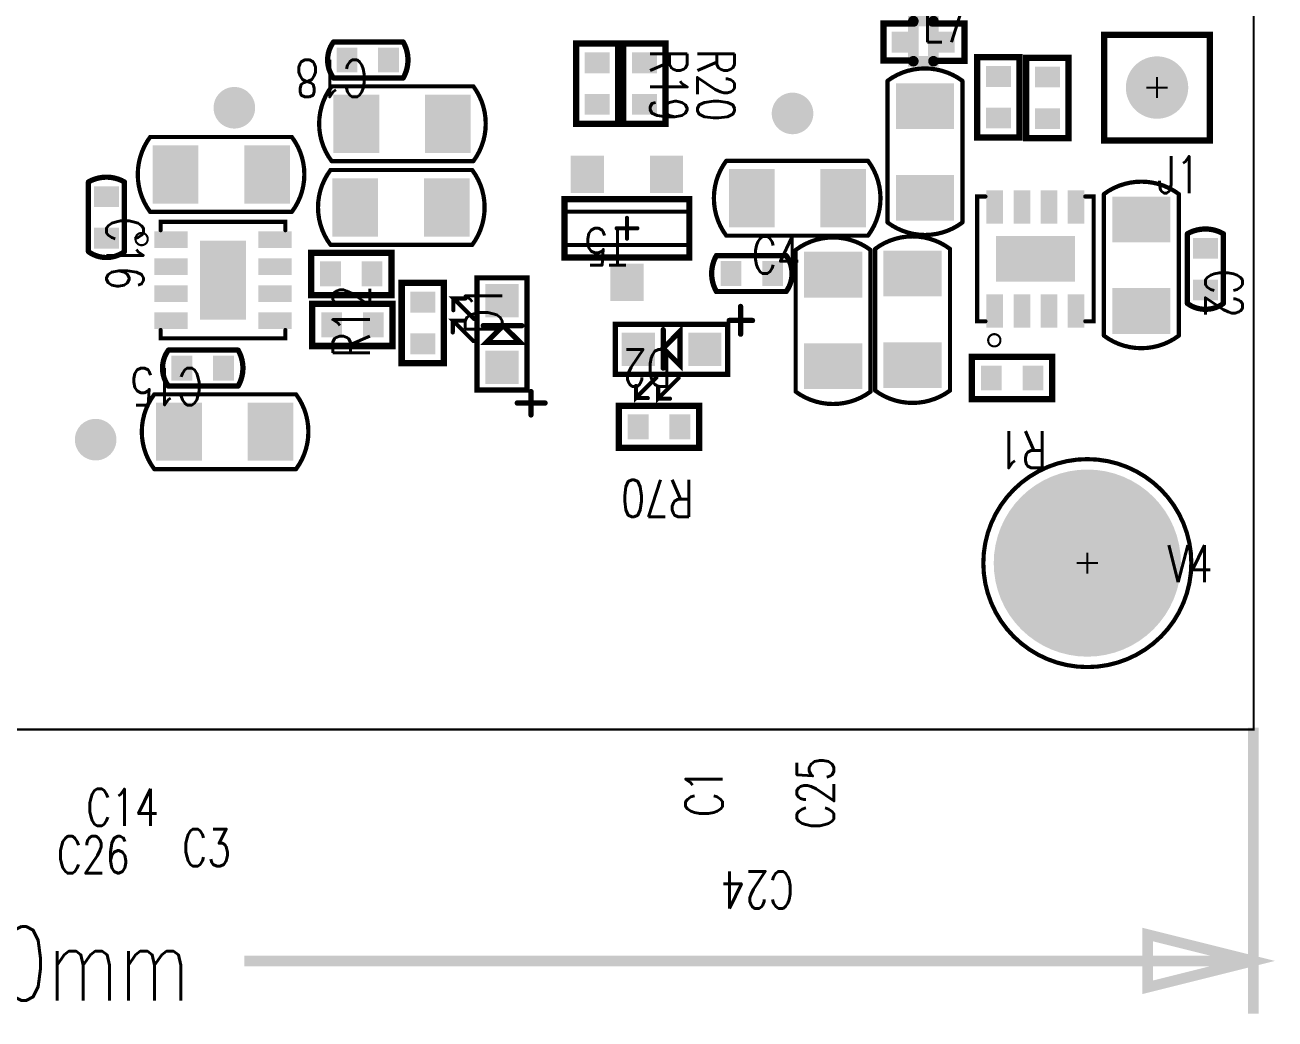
# Model space of a CAD drawing. Extents: x -9.5 to 58.5, y -7 to 53.7.
# Drawn here: x 28.46 to 58.51, y -6.96 to 16.94 of the extents above; entities that cross this region are included whole.
import ezdxf

# ---------------------------------------------------------------- set-up
doc = ezdxf.new("R2010")
doc.units = 0
doc.linetypes.add('TRMIDX_2048', pattern=[2, 1, 1])
for name, color, linetype in [('BOARD_OUTLINE_00', 255, 'CONTINUOUS'), ('DIMENSION1_01', 255, 'CONTINUOUS'), ('DIMENSION3_01', 255, 'CONTINUOUS'), ('DIMENSION5_01', 255, 'CONTINUOUS'), ('DIMENSION7_01', 255, 'CONTINUOUS'), ('DRIL_NPLTE_THRU_01', 3, 'CONTINUOUS'), ('DRIL_NPLTE_THRU_02', 222, 'CONTINUOUS'), ('DRIL_NPLTE_THRU_03', 5, 'CONTINUOUS'), ('DRIL_NPLTE_THRU_04', 222, 'CONTINUOUS'), ('DRIL_NPLTE_THRU_05', 2, 'CONTINUOUS'), ('DRIL_NPLTE_THRU_06', 222, 'CONTINUOUS'), ('DRIL_NPLTE_THRU_07', 106, 'CONTINUOUS'), ('DRIL_NPLTE_THRU_08', 255, 'CONTINUOUS'), ('DRIL_NPLTE_THRU_09', 222, 'CONTINUOUS'), ('DRIL_NPLTE_THRU_10', 1, 'CONTINUOUS'), ('DRIL_PLTE_THRU_01', 3, 'CONTINUOUS'), ('DRIL_PLTE_THRU_02', 222, 'CONTINUOUS'), ('DRIL_PLTE_THRU_03', 5, 'CONTINUOUS'), ('DRIL_PLTE_THRU_04', 222, 'CONTINUOUS'), ('DRIL_PLTE_THRU_05', 2, 'CONTINUOUS'), ('DRIL_PLTE_THRU_06', 222, 'CONTINUOUS'), ('DRIL_PLTE_THRU_07', 106, 'CONTINUOUS'), ('DRIL_PLTE_THRU_08', 255, 'CONTINUOUS'), ('DRIL_PLTE_THRU_09', 222, 'CONTINUOUS'), ('DRIL_PLTE_THRU_10', 1, 'CONTINUOUS'), ('DRIL_SYMBOL', 255, 'CONTINUOUS'), ('PADS_BOT', 16, 'CONTINUOUS'), ('PADS_INNER', 96, 'CONTINUOUS'), ('PADS_TOP', 96, 'CONTINUOUS'), ('PART_NAME_01', 254, 'CONTINUOUS'), ('PART_NAME_126', 146, 'CONTINUOUS'), ('PART_TOP_2DLINE_00', 254, 'CONTINUOUS'), ('PART_TOP_2DLINE_01', 254, 'CONTINUOUS'), ('PART_TOP_2DLINE_126', 146, 'CONTINUOUS'), ('PART_TOP_COPPER_126', 146, 'CONTINUOUS'), ('TEXT_01', 96, 'CONTINUOUS')]:
    doc.layers.add(name, color=color, linetype=linetype)
doc.styles.add('W0$127', font='simplex', dxfattribs={"width": 0.75})
doc.styles.add('W0$254', font='simplex', dxfattribs={"width": 0.75})

# ---------------------------------------------------------------- blocks, each defined once
blk = doc.blocks.new('SMOOTH_0$0508')
at = {"const_width": 0.0254}
blk.add_lwpolyline([(-0.0127, 0, 1), (0.0127, 0, 1)], format="xyb", close=True, dxfattribs=at)
blk = doc.blocks.new('BOARD_28')
at = {"layer": 'BOARD_OUTLINE_00', "const_width": 0.0508}
blk.add_lwpolyline([(53.68, -41.287), (111.68, -41.287), (111.68, -91.287), (53.68, -91.287)], close=True, dxfattribs=at)
at = {"layer": 'BOARD_OUTLINE_00'}
blk.add_blockref('SMOOTH_0$0508', (111.68, -91.287), dxfattribs=at)
blk = doc.blocks.new('D_1dfeghi_31')
at = {"layer": 'DIMENSION1_01', "linetype": 'TRMIDX_2048', "const_width": 0.254}
blk.add_lwpolyline([(0.988, -6.565), (-23.266, -6.565)], dxfattribs=at)
at = {"layer": 'DIMENSION3_01', "linetype": 'TRMIDX_2048', "const_width": 0.254}
blk.add_lwpolyline([(0.988, -6.565), (-1.552, -7.2), (-1.552, -5.93)], close=True, dxfattribs=at)
at = {"layer": 'DIMENSION5_01', "linetype": 'TRMIDX_2048', "const_width": 0.254}
blk.add_lwpolyline([(0.988, -0.955), (0.988, -7.835)], dxfattribs=at)
at = {"layer": 'DIMENSION7_01', "linetype": 'TRMIDX_2048', "const_width": 0.0254}
blk.add_lwpolyline([(0.988, 0.315), (0.988, 0.315)], dxfattribs=at)
at = {"layer": 'TEXT_01', "style": 'W0$254', "width": 0.75}
blk.add_text('58.0mm', height=1.778, dxfattribs=at).set_placement((-31.994, -7.517))
blk = doc.blocks.new('SMOOTH_0$127')
at = {"const_width": 0.0635}
blk.add_lwpolyline([(-0.03175, 0, 1), (0.03175, 0, 1)], format="xyb", close=True, dxfattribs=at)
blk = doc.blocks.new('PART_BODY_TOP_4')
at = {"layer": 'PART_TOP_2DLINE_01', "const_width": 0.127}
blk.add_lwpolyline([(-0.852, 0.432), (0.825, 0.432, -0.325402), (0.825, -0.432), (-0.852, -0.432, -0.265612)], format="xyb", close=True, dxfattribs=at)
at = {"layer": 'PART_TOP_2DLINE_01'}
for p in [(-0.852, 0.432), (0.825, 0.432), (-0.852, -0.432), (0.825, -0.432)]:
    blk.add_blockref('SMOOTH_0$127', p, dxfattribs=at)
blk = doc.blocks.new('DRIL_HOLE_0')
blk.add_lwpolyline([(0, 0, 1), (0, 0, 1)], format="xyb", close=True)
blk = doc.blocks.new('PAD_0')
blk.add_lwpolyline([(0, 0, 1), (0, 0, 1)], format="xyb", close=True)
blk = doc.blocks.new('PAD_1')
at = {"const_width": 0.5}
blk.add_lwpolyline([(-0.3, 0), (0.3, 0)], dxfattribs=at)
blk = doc.blocks.new('STK_TOP_7')
at = {"layer": 'DRIL_NPLTE_THRU_01'}
blk.add_blockref('DRIL_HOLE_0', (0, 0), dxfattribs=at)
at = {"layer": 'DRIL_NPLTE_THRU_02'}
blk.add_blockref('DRIL_HOLE_0', (0, 0), dxfattribs=at)
at = {"layer": 'DRIL_NPLTE_THRU_03'}
blk.add_blockref('DRIL_HOLE_0', (0, 0), dxfattribs=at)
at = {"layer": 'DRIL_NPLTE_THRU_04'}
blk.add_blockref('DRIL_HOLE_0', (0, 0), dxfattribs=at)
at = {"layer": 'DRIL_NPLTE_THRU_05'}
blk.add_blockref('DRIL_HOLE_0', (0, 0), dxfattribs=at)
at = {"layer": 'DRIL_NPLTE_THRU_06'}
blk.add_blockref('DRIL_HOLE_0', (0, 0), dxfattribs=at)
at = {"layer": 'DRIL_NPLTE_THRU_07'}
blk.add_blockref('DRIL_HOLE_0', (0, 0), dxfattribs=at)
at = {"layer": 'DRIL_NPLTE_THRU_08'}
blk.add_blockref('DRIL_HOLE_0', (0, 0), dxfattribs=at)
at = {"layer": 'DRIL_NPLTE_THRU_09'}
blk.add_blockref('DRIL_HOLE_0', (0, 0), dxfattribs=at)
at = {"layer": 'DRIL_NPLTE_THRU_10'}
blk.add_blockref('DRIL_HOLE_0', (0, 0), dxfattribs=at)
at = {"layer": 'PADS_BOT'}
blk.add_blockref('PAD_0', (0, 0), dxfattribs=at)
at = {"layer": 'PADS_INNER'}
blk.add_blockref('PAD_0', (0, 0), dxfattribs=at)
at = {"layer": 'PADS_TOP', "rotation": 90}
blk.add_blockref('PAD_1', (0, 0), dxfattribs=at)
blk = doc.blocks.new('SYM_TOP_7')
for name, p in [('PART_BODY_TOP_4', (0, 0)), ('STK_TOP_7', (-0.5, 0)), ('STK_TOP_7', (0.5, 0))]:
    blk.add_blockref(name, p)
blk = doc.blocks.new('PART_TOP_155')
blk.add_blockref('SYM_TOP_7', (0, 0))
at = {"layer": 'PART_NAME_01', "style": 'W0$127', "width": 0.75}
blk.add_text('C2', height=0.889, dxfattribs=at).set_placement((0, 0))
blk = doc.blocks.new('SMOOTH_0$1524')
at = {"const_width": 0.0762}
blk.add_lwpolyline([(-0.0381, 0, 1), (0.0381, 0, 1)], format="xyb", close=True, dxfattribs=at)
blk = doc.blocks.new('PART_BODY_TOP_20')
at = {"layer": 'PART_TOP_2DLINE_01', "const_width": 0.152}
blk.add_lwpolyline([(-1.27, 1.27), (1.27, 1.27), (1.27, -1.27), (-1.27, -1.27)], close=True, dxfattribs=at)
at = {"layer": 'PART_TOP_2DLINE_01'}
for p in [(-1.27, 1.27), (1.27, 1.27), (-1.27, -1.27), (1.27, -1.27)]:
    blk.add_blockref('SMOOTH_0$1524', p, dxfattribs=at)
blk = doc.blocks.new('DRIL_SYMBOL_0$9')
at = {"layer": 'DRIL_SYMBOL', "const_width": 0.0508}
for points in [[(-0.254, 0), (0.254, 0)], [(0, -0.254), (0, 0.254)]]:
    blk.add_lwpolyline(points, dxfattribs=at)
blk = doc.blocks.new('DRIL_HOLE_0$9')
at = {"const_width": 0.45}
blk.add_lwpolyline([(-0.225, 0, 1), (0.225, 0, 1)], format="xyb", close=True, dxfattribs=at)
blk.add_blockref('DRIL_SYMBOL_0$9', (0, 0))
blk = doc.blocks.new('PAD_2')
at = {"const_width": 0.75}
blk.add_lwpolyline([(0, -0.375, 1), (0, 0.375, 1)], format="xyb", close=True, dxfattribs=at)
blk = doc.blocks.new('STK_TOP_23')
at = {"layer": 'DRIL_PLTE_THRU_01'}
blk.add_blockref('DRIL_HOLE_0$9', (0, 0), dxfattribs=at)
at = {"layer": 'DRIL_PLTE_THRU_02'}
blk.add_blockref('DRIL_HOLE_0$9', (0, 0), dxfattribs=at)
at = {"layer": 'DRIL_PLTE_THRU_03'}
blk.add_blockref('DRIL_HOLE_0$9', (0, 0), dxfattribs=at)
at = {"layer": 'DRIL_PLTE_THRU_04'}
blk.add_blockref('DRIL_HOLE_0$9', (0, 0), dxfattribs=at)
at = {"layer": 'DRIL_PLTE_THRU_05'}
blk.add_blockref('DRIL_HOLE_0$9', (0, 0), dxfattribs=at)
at = {"layer": 'DRIL_PLTE_THRU_06'}
blk.add_blockref('DRIL_HOLE_0$9', (0, 0), dxfattribs=at)
at = {"layer": 'DRIL_PLTE_THRU_07'}
blk.add_blockref('DRIL_HOLE_0$9', (0, 0), dxfattribs=at)
at = {"layer": 'DRIL_PLTE_THRU_08'}
blk.add_blockref('DRIL_HOLE_0$9', (0, 0), dxfattribs=at)
at = {"layer": 'DRIL_PLTE_THRU_09'}
blk.add_blockref('DRIL_HOLE_0$9', (0, 0), dxfattribs=at)
at = {"layer": 'DRIL_PLTE_THRU_10'}
blk.add_blockref('DRIL_HOLE_0$9', (0, 0), dxfattribs=at)
at = {"layer": 'PADS_BOT'}
blk.add_blockref('PAD_2', (0, 0), dxfattribs=at)
at = {"layer": 'PADS_INNER'}
blk.add_blockref('PAD_2', (0, 0), dxfattribs=at)
at = {"layer": 'PADS_TOP'}
blk.add_blockref('PAD_2', (0, 0), dxfattribs=at)
blk = doc.blocks.new('SYM_TOP_23')
for name in ['PART_BODY_TOP_20', 'STK_TOP_23']:
    blk.add_blockref(name, (0, 0))
blk = doc.blocks.new('PART_TOP_156')
blk.add_blockref('SYM_TOP_23', (0, 0))
at = {"layer": 'PART_NAME_01', "style": 'W0$127', "width": 0.75}
blk.add_text('J1', height=0.889, dxfattribs=at).set_placement((0, -2.54))
blk = doc.blocks.new('PART_BODY_TOP_3')
at = {"layer": 'PART_TOP_2DLINE_01', "const_width": 0.1524}
blk.add_lwpolyline([(-0.9652, 0.508), (0.9652, 0.508), (0.9652, -0.508), (-0.9652, -0.508)], close=True, dxfattribs=at)
at = {"layer": 'PART_TOP_2DLINE_01'}
for p in [(-0.9652, 0.508), (0.9652, 0.508), (-0.9652, -0.508), (0.9652, -0.508)]:
    blk.add_blockref('SMOOTH_0$1524', p, dxfattribs=at)
blk = doc.blocks.new('SYM_TOP_6')
for name, p in [('PART_BODY_TOP_3', (0, 0)), ('STK_TOP_7', (-0.5, 0)), ('STK_TOP_7', (0.5, 0))]:
    blk.add_blockref(name, p)
blk = doc.blocks.new('PART_TOP_157')
blk.add_blockref('SYM_TOP_6', (0, 0))
blk = doc.blocks.new('PART_BODY_TOP_26')
at = {"layer": 'PART_TOP_2DLINE_126', "const_width": 0.1}
blk.add_lwpolyline([(2.5, 0, 1), (-2.5, 0, 1)], format="xyb", close=True, dxfattribs=at)
blk = doc.blocks.new('DRIL_SYMBOL_3$2')
at = {"layer": 'DRIL_SYMBOL', "const_width": 0.0508}
for points in [[(-0.254, 0), (0.254, 0)], [(0, -0.254), (0, 0.254)]]:
    blk.add_lwpolyline(points, dxfattribs=at)
blk = doc.blocks.new('DRIL_HOLE_3$2')
at = {"const_width": 1.6}
blk.add_lwpolyline([(-0.8, 0, 1), (0.8, 0, 1)], format="xyb", close=True, dxfattribs=at)
blk.add_blockref('DRIL_SYMBOL_3$2', (0, 0))
blk = doc.blocks.new('PAD_3')
at = {"const_width": 2.25}
blk.add_lwpolyline([(0, -1.125, 1), (0, 1.125, 1)], format="xyb", close=True, dxfattribs=at)
blk = doc.blocks.new('STK_TOP_29')
at = {"layer": 'DRIL_PLTE_THRU_01'}
blk.add_blockref('DRIL_HOLE_3$2', (0, 0), dxfattribs=at)
at = {"layer": 'DRIL_PLTE_THRU_02'}
blk.add_blockref('DRIL_HOLE_3$2', (0, 0), dxfattribs=at)
at = {"layer": 'DRIL_PLTE_THRU_03'}
blk.add_blockref('DRIL_HOLE_3$2', (0, 0), dxfattribs=at)
at = {"layer": 'DRIL_PLTE_THRU_04'}
blk.add_blockref('DRIL_HOLE_3$2', (0, 0), dxfattribs=at)
at = {"layer": 'DRIL_PLTE_THRU_05'}
blk.add_blockref('DRIL_HOLE_3$2', (0, 0), dxfattribs=at)
at = {"layer": 'DRIL_PLTE_THRU_06'}
blk.add_blockref('DRIL_HOLE_3$2', (0, 0), dxfattribs=at)
at = {"layer": 'DRIL_PLTE_THRU_07'}
blk.add_blockref('DRIL_HOLE_3$2', (0, 0), dxfattribs=at)
at = {"layer": 'DRIL_PLTE_THRU_08'}
blk.add_blockref('DRIL_HOLE_3$2', (0, 0), dxfattribs=at)
at = {"layer": 'DRIL_PLTE_THRU_09'}
blk.add_blockref('DRIL_HOLE_3$2', (0, 0), dxfattribs=at)
at = {"layer": 'DRIL_PLTE_THRU_10'}
blk.add_blockref('DRIL_HOLE_3$2', (0, 0), dxfattribs=at)
at = {"layer": 'PADS_BOT'}
blk.add_blockref('PAD_3', (0, 0), dxfattribs=at)
at = {"layer": 'PADS_INNER'}
blk.add_blockref('PAD_3', (0, 0), dxfattribs=at)
at = {"layer": 'PADS_TOP'}
blk.add_blockref('PAD_3', (0, 0), dxfattribs=at)
blk = doc.blocks.new('SYM_TOP_29')
for name in ['PART_BODY_TOP_26', 'STK_TOP_29']:
    blk.add_blockref(name, (0, 0))
blk = doc.blocks.new('PART_TOP_159')
blk.add_blockref('SYM_TOP_29', (0, 0))
at = {"layer": 'PART_NAME_01', "style": 'W0$127', "width": 0.75}
blk.add_text('V4', height=0.889, dxfattribs=at).set_placement((1.927, -0.458))
blk = doc.blocks.new('PART_TOP_160')
blk.add_blockref('SYM_TOP_6', (0, 0))
blk = doc.blocks.new('SMOOTH_0$1')
at = {"const_width": 0.05}
blk.add_lwpolyline([(-0.025, 0, 1), (0.025, 0, 1)], format="xyb", close=True, dxfattribs=at)
blk = doc.blocks.new('PART_BODY_TOP_19')
at = {"layer": 'PART_TOP_2DLINE_01', "const_width": 0.1}
for points in [[(-1.5, 1.4), (-1.5, 1.2)], [(-1.5, 1.2), (-1.5, 1.4), (1.3, 1.4)], [(1.3, 1.4), (1.5, 1.4), (1.5, 1.2)], [(-1.5, -1.2), (-1.5, -1.4), (1.2, -1.4)], [(1.2, -1.4), (1.5, -1.4), (1.5, -1.2)]]:
    blk.add_lwpolyline(points, dxfattribs=at)
at = {"layer": 'PART_TOP_2DLINE_01', "const_width": 0.0508}
blk.add_lwpolyline([(-2.104, 0.987, 1), (-1.809, 0.987, 1)], format="xyb", close=True, dxfattribs=at)
at = {"layer": 'PART_TOP_2DLINE_01'}
for p in [(-1.5, 1.4), (-1.5, 1.4), (-1.5, 1.2), (-1.5, 1.2), (1.3, 1.4), (1.3, 1.4), (1.5, 1.4), (1.5, 1.2), (-1.5, -1.2), (1.5, -1.2), (-1.5, -1.4), (1.2, -1.4), (1.2, -1.4), (1.5, -1.4)]:
    blk.add_blockref('SMOOTH_0$1', p, dxfattribs=at)
blk = doc.blocks.new('PAD_4')
at = {"const_width": 0.4}
blk.add_lwpolyline([(-0.4, 0), (0.4, 0)], dxfattribs=at)
blk = doc.blocks.new('STK_TOP_21')
at = {"layer": 'DRIL_PLTE_THRU_01'}
blk.add_blockref('DRIL_HOLE_0', (0, 0), dxfattribs=at)
at = {"layer": 'DRIL_PLTE_THRU_02'}
blk.add_blockref('DRIL_HOLE_0', (0, 0), dxfattribs=at)
at = {"layer": 'DRIL_PLTE_THRU_03'}
blk.add_blockref('DRIL_HOLE_0', (0, 0), dxfattribs=at)
at = {"layer": 'DRIL_PLTE_THRU_04'}
blk.add_blockref('DRIL_HOLE_0', (0, 0), dxfattribs=at)
at = {"layer": 'DRIL_PLTE_THRU_05'}
blk.add_blockref('DRIL_HOLE_0', (0, 0), dxfattribs=at)
at = {"layer": 'DRIL_PLTE_THRU_06'}
blk.add_blockref('DRIL_HOLE_0', (0, 0), dxfattribs=at)
at = {"layer": 'DRIL_PLTE_THRU_07'}
blk.add_blockref('DRIL_HOLE_0', (0, 0), dxfattribs=at)
at = {"layer": 'DRIL_PLTE_THRU_08'}
blk.add_blockref('DRIL_HOLE_0', (0, 0), dxfattribs=at)
at = {"layer": 'DRIL_PLTE_THRU_09'}
blk.add_blockref('DRIL_HOLE_0', (0, 0), dxfattribs=at)
at = {"layer": 'DRIL_PLTE_THRU_10'}
blk.add_blockref('DRIL_HOLE_0', (0, 0), dxfattribs=at)
at = {"layer": 'PADS_BOT'}
blk.add_blockref('PAD_0', (0, 0), dxfattribs=at)
at = {"layer": 'PADS_INNER'}
blk.add_blockref('PAD_0', (0, 0), dxfattribs=at)
at = {"layer": 'PADS_TOP'}
blk.add_blockref('PAD_4', (0, 0), dxfattribs=at)
blk = doc.blocks.new('PAD_5')
at = {"const_width": 1.1}
blk.add_lwpolyline([(-0.95, 0), (0.95, 0)], dxfattribs=at)
blk = doc.blocks.new('STK_TOP_22')
at = {"layer": 'DRIL_PLTE_THRU_01'}
blk.add_blockref('DRIL_HOLE_0', (0, 0), dxfattribs=at)
at = {"layer": 'DRIL_PLTE_THRU_02'}
blk.add_blockref('DRIL_HOLE_0', (0, 0), dxfattribs=at)
at = {"layer": 'DRIL_PLTE_THRU_03'}
blk.add_blockref('DRIL_HOLE_0', (0, 0), dxfattribs=at)
at = {"layer": 'DRIL_PLTE_THRU_04'}
blk.add_blockref('DRIL_HOLE_0', (0, 0), dxfattribs=at)
at = {"layer": 'DRIL_PLTE_THRU_05'}
blk.add_blockref('DRIL_HOLE_0', (0, 0), dxfattribs=at)
at = {"layer": 'DRIL_PLTE_THRU_06'}
blk.add_blockref('DRIL_HOLE_0', (0, 0), dxfattribs=at)
at = {"layer": 'DRIL_PLTE_THRU_07'}
blk.add_blockref('DRIL_HOLE_0', (0, 0), dxfattribs=at)
at = {"layer": 'DRIL_PLTE_THRU_08'}
blk.add_blockref('DRIL_HOLE_0', (0, 0), dxfattribs=at)
at = {"layer": 'DRIL_PLTE_THRU_09'}
blk.add_blockref('DRIL_HOLE_0', (0, 0), dxfattribs=at)
at = {"layer": 'DRIL_PLTE_THRU_10'}
blk.add_blockref('DRIL_HOLE_0', (0, 0), dxfattribs=at)
at = {"layer": 'PADS_BOT'}
blk.add_blockref('PAD_0', (0, 0), dxfattribs=at)
at = {"layer": 'PADS_INNER'}
blk.add_blockref('PAD_0', (0, 0), dxfattribs=at)
at = {"layer": 'PADS_TOP', "rotation": 90}
blk.add_blockref('PAD_5', (0, 0), dxfattribs=at)
blk = doc.blocks.new('SYM_TOP_22')
for name, p in [('PART_BODY_TOP_19', (0, 0)), ('STK_TOP_22', (0, 0)), ('STK_TOP_21', (-1.25, 0.975)), ('STK_TOP_21', (1.25, 0.975)), ('STK_TOP_21', (-1.25, 0.325)), ('STK_TOP_21', (1.25, 0.325)), ('STK_TOP_21', (-1.25, -0.325)), ('STK_TOP_21', (1.25, -0.325)), ('STK_TOP_21', (-1.25, -0.975)), ('STK_TOP_21', (1.25, -0.975))]:
    blk.add_blockref(name, p)
blk = doc.blocks.new('PART_TOP_161')
blk.add_blockref('SYM_TOP_22', (0, 0))
blk = doc.blocks.new('PART_TOP_162')
blk.add_blockref('SYM_TOP_6', (0, 0))
at = {"layer": 'PART_NAME_01', "style": 'W0$127', "width": 0.75}
blk.add_text('R1', height=0.889, dxfattribs=at).set_placement((-0.833, 1.275))
blk = doc.blocks.new('PART_TOP_174')
blk.add_blockref('SYM_TOP_7', (0, 0))
at = {"layer": 'PART_NAME_01', "style": 'W0$127', "width": 0.75}
blk.add_text('C4', height=0.889, dxfattribs=at).set_placement((0, 0))
blk = doc.blocks.new('PART_BODY_TOP_9')
at = {"layer": 'PART_TOP_2DLINE_01', "const_width": 0.1524}
blk.add_lwpolyline([(-0.9652, 0.508), (0.9652, 0.508), (0.9652, -0.508), (-0.9652, -0.508)], close=True, dxfattribs=at)
at = {"layer": 'PART_TOP_2DLINE_01'}
for p in [(-0.9652, 0.508), (0.9652, 0.508), (-0.9652, -0.508), (0.9652, -0.508)]:
    blk.add_blockref('SMOOTH_0$1524', p, dxfattribs=at)
blk = doc.blocks.new('SYM_TOP_12')
for name, p in [('PART_BODY_TOP_9', (0, 0)), ('STK_TOP_7', (-0.5, 0)), ('STK_TOP_7', (0.5, 0))]:
    blk.add_blockref(name, p)
blk = doc.blocks.new('PART_TOP_176')
blk.add_blockref('SYM_TOP_12', (0, 0))
at = {"layer": 'PART_NAME_01', "style": 'W0$127', "width": 0.75}
blk.add_text('R20', height=0.889, dxfattribs=at).set_placement((-0.833, 1.275))
blk = doc.blocks.new('PART_TOP_178')
blk.add_blockref('SYM_TOP_12', (0, 0))
at = {"layer": 'PART_NAME_01', "style": 'W0$127', "width": 0.75}
blk.add_text('R70', height=0.889, dxfattribs=at).set_placement((-0.833, 1.275))
blk = doc.blocks.new('PART_BODY_TOP_12')
at = {"layer": 'PART_TOP_2DLINE_01'}
for points, const_width in [([(-0.169, 0.691), (0.321, 1.181), (0.321, 0.894)], 0.1), ([(0.321, 1.185), (0.037, 1.185)], 0.1), ([(0.365, 0.676), (0.855, 1.166), (0.855, 0.879)], 0.1), ([(0.855, 1.17), (0.571, 1.17)], 0.1), ([(0.2, 0.45), (0.2, -0.475)], 0.127), ([(-1.66, -0.366), (-1.66, -1.033)], 0.127), ([(-1.387, -0.696), (-1.947, -0.696)], 0.127)]:
    blk.add_lwpolyline(points, dxfattribs=dict(at, const_width=const_width))
at = {"layer": 'PART_TOP_2DLINE_01', "const_width": 0.127}
for points in [[(-1.35, 0.6), (1.35, 0.6), (1.35, -0.6), (-1.35, -0.6)], [(-0.205, 0.379), (-0.205, -0.438), (0.2, -0.025)]]:
    blk.add_lwpolyline(points, close=True, dxfattribs=at)
at = {"layer": 'PART_TOP_2DLINE_01'}
for name, p in [('SMOOTH_0$1', (0.037, 1.185)), ('SMOOTH_0$1', (0.321, 1.185)), ('SMOOTH_0$1', (0.321, 1.181)), ('SMOOTH_0$1', (0.571, 1.17)), ('SMOOTH_0$1', (0.855, 1.166)), ('SMOOTH_0$1', (0.855, 1.17)), ('SMOOTH_0$1', (0.321, 0.894)), ('SMOOTH_0$1', (0.855, 0.879)), ('SMOOTH_0$127', (-1.35, 0.6)), ('SMOOTH_0$1', (-0.169, 0.691)), ('SMOOTH_0$1', (0.365, 0.676)), ('SMOOTH_0$127', (1.35, 0.6)), ('SMOOTH_0$127', (-0.205, 0.379)), ('SMOOTH_0$127', (0.2, 0.45)), ('SMOOTH_0$127', (0.2, -0.025)), ('SMOOTH_0$127', (-1.66, -0.366)), ('SMOOTH_0$127', (-1.35, -0.6)), ('SMOOTH_0$127', (-0.205, -0.438)), ('SMOOTH_0$127', (0.2, -0.475)), ('SMOOTH_0$127', (1.35, -0.6)), ('SMOOTH_0$127', (-1.947, -0.696)), ('SMOOTH_0$127', (-1.387, -0.696)), ('SMOOTH_0$127', (-1.66, -1.033))]:
    blk.add_blockref(name, p, dxfattribs=at)
blk = doc.blocks.new('PAD_9')
at = {"const_width": 0.8}
blk.add_lwpolyline([(-0.4, 0), (0.4, 0)], dxfattribs=at)
blk = doc.blocks.new('STK_TOP_15')
at = {"layer": 'DRIL_PLTE_THRU_01'}
blk.add_blockref('DRIL_HOLE_0', (0, 0), dxfattribs=at)
at = {"layer": 'DRIL_PLTE_THRU_02'}
blk.add_blockref('DRIL_HOLE_0', (0, 0), dxfattribs=at)
at = {"layer": 'DRIL_PLTE_THRU_03'}
blk.add_blockref('DRIL_HOLE_0', (0, 0), dxfattribs=at)
at = {"layer": 'DRIL_PLTE_THRU_04'}
blk.add_blockref('DRIL_HOLE_0', (0, 0), dxfattribs=at)
at = {"layer": 'DRIL_PLTE_THRU_05'}
blk.add_blockref('DRIL_HOLE_0', (0, 0), dxfattribs=at)
at = {"layer": 'DRIL_PLTE_THRU_06'}
blk.add_blockref('DRIL_HOLE_0', (0, 0), dxfattribs=at)
at = {"layer": 'DRIL_PLTE_THRU_07'}
blk.add_blockref('DRIL_HOLE_0', (0, 0), dxfattribs=at)
at = {"layer": 'DRIL_PLTE_THRU_08'}
blk.add_blockref('DRIL_HOLE_0', (0, 0), dxfattribs=at)
at = {"layer": 'DRIL_PLTE_THRU_09'}
blk.add_blockref('DRIL_HOLE_0', (0, 0), dxfattribs=at)
at = {"layer": 'DRIL_PLTE_THRU_10'}
blk.add_blockref('DRIL_HOLE_0', (0, 0), dxfattribs=at)
at = {"layer": 'PADS_BOT'}
blk.add_blockref('PAD_0', (0, 0), dxfattribs=at)
at = {"layer": 'PADS_INNER'}
blk.add_blockref('PAD_0', (0, 0), dxfattribs=at)
at = {"layer": 'PADS_TOP'}
blk.add_blockref('PAD_9', (0, 0), dxfattribs=at)
blk = doc.blocks.new('SYM_TOP_15')
for name, p in [('PART_BODY_TOP_12', (0, 0)), ('STK_TOP_15', (-0.8, 0)), ('STK_TOP_15', (0.8, 0))]:
    blk.add_blockref(name, p)
blk = doc.blocks.new('PART_TOP_179')
blk.add_blockref('SYM_TOP_15', (0, 0))
at = {"layer": 'PART_NAME_01', "style": 'W0$127', "width": 0.75}
blk.add_text('D2', height=0.889, dxfattribs=at).set_placement((0, 0))
blk = doc.blocks.new('PART_TOP_180')
blk.add_blockref('SYM_TOP_12', (0, 0))
at = {"layer": 'PART_NAME_01', "style": 'W0$127', "width": 0.75}
blk.add_text('R19', height=0.889, dxfattribs=at).set_placement((-0.833, 1.275))
blk = doc.blocks.new('SMOOTH_0$15')
at = {"const_width": 0.075}
blk.add_lwpolyline([(-0.0375, 0, 1), (0.0375, 0, 1)], format="xyb", close=True, dxfattribs=at)
blk = doc.blocks.new('PART_BODY_TOP_29')
at = {"layer": 'PART_TOP_2DLINE_00', "const_width": 0.1}
for points in [[(0.25, 0), (-0.25, 0)], [(0, -0.25), (0, 0.25)]]:
    blk.add_lwpolyline(points, dxfattribs=at)
at = {"layer": 'PART_TOP_2DLINE_126'}
for points, const_width in [([(-1.5, -0.7), (-1.5, 0.7), (1.5, 0.7), (1.5, -0.7)], 0.15), ([(-1.5, -0.4), (-1.5, 0.4), (1.5, 0.4), (1.5, -0.4)], 0.1)]:
    blk.add_lwpolyline(points, close=True, dxfattribs=dict(at, const_width=const_width))
at = {"layer": 'PART_TOP_2DLINE_00'}
for p in [(-0.25, 0), (0, 0.25), (0.25, 0), (0, -0.25)]:
    blk.add_blockref('SMOOTH_0$1', p, dxfattribs=at)
at = {"layer": 'PART_TOP_2DLINE_126'}
for name, p in [('SMOOTH_0$15', (-1.5, 0.7)), ('SMOOTH_0$15', (1.5, 0.7)), ('SMOOTH_0$1', (-1.5, 0.4)), ('SMOOTH_0$1', (1.5, 0.4)), ('SMOOTH_0$1', (-1.5, -0.4)), ('SMOOTH_0$1', (1.5, -0.4)), ('SMOOTH_0$15', (-1.5, -0.7)), ('SMOOTH_0$15', (1.5, -0.7))]:
    blk.add_blockref(name, p, dxfattribs=at)
blk = doc.blocks.new('PAD_8')
at = {"const_width": 0.8}
blk.add_lwpolyline([(-0.45, 0), (0.45, 0)], dxfattribs=at)
blk = doc.blocks.new('STK_TOP_35')
at = {"layer": 'DRIL_PLTE_THRU_01'}
blk.add_blockref('DRIL_HOLE_0', (0, 0), dxfattribs=at)
at = {"layer": 'DRIL_PLTE_THRU_02'}
blk.add_blockref('DRIL_HOLE_0', (0, 0), dxfattribs=at)
at = {"layer": 'DRIL_PLTE_THRU_03'}
blk.add_blockref('DRIL_HOLE_0', (0, 0), dxfattribs=at)
at = {"layer": 'DRIL_PLTE_THRU_04'}
blk.add_blockref('DRIL_HOLE_0', (0, 0), dxfattribs=at)
at = {"layer": 'DRIL_PLTE_THRU_05'}
blk.add_blockref('DRIL_HOLE_0', (0, 0), dxfattribs=at)
at = {"layer": 'DRIL_PLTE_THRU_06'}
blk.add_blockref('DRIL_HOLE_0', (0, 0), dxfattribs=at)
at = {"layer": 'DRIL_PLTE_THRU_07'}
blk.add_blockref('DRIL_HOLE_0', (0, 0), dxfattribs=at)
at = {"layer": 'DRIL_PLTE_THRU_08'}
blk.add_blockref('DRIL_HOLE_0', (0, 0), dxfattribs=at)
at = {"layer": 'DRIL_PLTE_THRU_09'}
blk.add_blockref('DRIL_HOLE_0', (0, 0), dxfattribs=at)
at = {"layer": 'DRIL_PLTE_THRU_10'}
blk.add_blockref('DRIL_HOLE_0', (0, 0), dxfattribs=at)
at = {"layer": 'PADS_BOT'}
blk.add_blockref('PAD_0', (0, 0), dxfattribs=at)
at = {"layer": 'PADS_INNER'}
blk.add_blockref('PAD_0', (0, 0), dxfattribs=at)
at = {"layer": 'PADS_TOP', "rotation": 90}
blk.add_blockref('PAD_8', (0, 0), dxfattribs=at)
blk = doc.blocks.new('SYM_TOP_31')
for name, p in [('STK_TOP_35', (0, 1.3)), ('PART_BODY_TOP_29', (0, 0)), ('STK_TOP_35', (-0.95, -1.3)), ('STK_TOP_35', (0.95, -1.3))]:
    blk.add_blockref(name, p)
blk = doc.blocks.new('PART_TOP_182')
blk.add_blockref('SYM_TOP_31', (0, 0))
at = {"layer": 'PART_NAME_01', "style": 'W0$127', "width": 0.75}
blk.add_text('T5', height=0.889, dxfattribs=at).set_placement((0, 0))
blk = doc.blocks.new('PART_TOP_183')
blk.add_blockref('SYM_TOP_15', (0, 0))
at = {"layer": 'PART_NAME_01', "style": 'W0$127', "width": 0.75}
blk.add_text('D1', height=0.889, dxfattribs=at).set_placement((0, 0))
blk = doc.blocks.new('PART_TOP_184')
blk.add_blockref('SYM_TOP_6', (0, 0))
at = {"layer": 'PART_NAME_01', "style": 'W0$127', "width": 0.75}
blk.add_text('R12', height=0.889, dxfattribs=at).set_placement((-0.833, 1.275))
blk = doc.blocks.new('PART_TOP_186')
blk.add_blockref('SYM_TOP_7', (0, 0))
at = {"layer": 'PART_NAME_01', "style": 'W0$127', "width": 0.75}
blk.add_text('C18', height=0.889, dxfattribs=at).set_placement((0, 0))
blk = doc.blocks.new('PART_TOP_187')
blk.add_blockref('SYM_TOP_6', (0, 0))
blk = doc.blocks.new('PART_TOP_188')
blk.add_blockref('SYM_TOP_6', (0, 0))
blk = doc.blocks.new('PART_TOP_191')
blk.add_blockref('SYM_TOP_7', (0, 0))
at = {"layer": 'PART_NAME_01', "style": 'W0$127', "width": 0.75}
blk.add_text('C15', height=0.889, dxfattribs=at).set_placement((0, 0))
blk = doc.blocks.new('PART_TOP_192')
blk.add_blockref('SYM_TOP_22', (0, 0))
blk = doc.blocks.new('PART_TOP_193')
blk.add_blockref('SYM_TOP_7', (0, 0))
at = {"layer": 'PART_NAME_01', "style": 'W0$127', "width": 0.75}
blk.add_text('C16', height=0.889, dxfattribs=at).set_placement((0, 0))
blk = doc.blocks.new('PAD_14')
at = {"const_width": 0.5}
blk.add_lwpolyline([(0, -0.25, 1), (0, 0.25, 1)], format="xyb", close=True, dxfattribs=at)
blk = doc.blocks.new('STK_TOP_20')
at = {"layer": 'DRIL_PLTE_THRU_01'}
blk.add_blockref('DRIL_HOLE_0', (0, 0), dxfattribs=at)
at = {"layer": 'DRIL_PLTE_THRU_02'}
blk.add_blockref('DRIL_HOLE_0', (0, 0), dxfattribs=at)
at = {"layer": 'DRIL_PLTE_THRU_03'}
blk.add_blockref('DRIL_HOLE_0', (0, 0), dxfattribs=at)
at = {"layer": 'DRIL_PLTE_THRU_04'}
blk.add_blockref('DRIL_HOLE_0', (0, 0), dxfattribs=at)
at = {"layer": 'DRIL_PLTE_THRU_05'}
blk.add_blockref('DRIL_HOLE_0', (0, 0), dxfattribs=at)
at = {"layer": 'DRIL_PLTE_THRU_06'}
blk.add_blockref('DRIL_HOLE_0', (0, 0), dxfattribs=at)
at = {"layer": 'DRIL_PLTE_THRU_07'}
blk.add_blockref('DRIL_HOLE_0', (0, 0), dxfattribs=at)
at = {"layer": 'DRIL_PLTE_THRU_08'}
blk.add_blockref('DRIL_HOLE_0', (0, 0), dxfattribs=at)
at = {"layer": 'DRIL_PLTE_THRU_09'}
blk.add_blockref('DRIL_HOLE_0', (0, 0), dxfattribs=at)
at = {"layer": 'DRIL_PLTE_THRU_10'}
blk.add_blockref('DRIL_HOLE_0', (0, 0), dxfattribs=at)
at = {"layer": 'PADS_BOT'}
blk.add_blockref('PAD_0', (0, 0), dxfattribs=at)
at = {"layer": 'PADS_INNER'}
blk.add_blockref('PAD_0', (0, 0), dxfattribs=at)
at = {"layer": 'PADS_TOP'}
blk.add_blockref('PAD_14', (0, 0), dxfattribs=at)
blk = doc.blocks.new('SYM_TOP_21')
blk.add_blockref('STK_TOP_20', (0, 0))
blk = doc.blocks.new('PART_TOP_242')
blk.add_blockref('SYM_TOP_21', (0, 0))
blk = doc.blocks.new('PART_TOP_244')
blk.add_blockref('SYM_TOP_21', (0, 0))
at = {"layer": 'PART_NAME_126', "style": 'W0$127', "width": 0.75}
blk.add_text('T3', height=0.889, dxfattribs=at).set_placement((-21.802, -19.008))
blk = doc.blocks.new('SMOOTH_0$1016')
at = {"const_width": 0.0508}
blk.add_lwpolyline([(-0.0254, 0, 1), (0.0254, 0, 1)], format="xyb", close=True, dxfattribs=at)
blk = doc.blocks.new('PART_BODY_TOP_6')
at = {"layer": 'PART_TOP_2DLINE_01', "const_width": 0.1016}
blk.add_lwpolyline([(-1.69367, 0.9), (1.71198, 0.9, -0.33071838), (1.71198, -0.9), (-1.69367, -0.9, -0.33459532)], format="xyb", close=True, dxfattribs=at)
at = {"layer": 'PART_TOP_2DLINE_01'}
for p in [(-1.69367, 0.9), (1.71198, 0.9), (-1.69367, -0.9), (1.71198, -0.9)]:
    blk.add_blockref('SMOOTH_0$1016', p, dxfattribs=at)
blk = doc.blocks.new('PAD_15')
at = {"const_width": 1.1}
blk.add_lwpolyline([(-0.7, 0), (0.7, 0)], dxfattribs=at)
blk = doc.blocks.new('STK_TOP_8')
at = {"layer": 'DRIL_PLTE_THRU_01'}
blk.add_blockref('DRIL_HOLE_0', (0, 0), dxfattribs=at)
at = {"layer": 'DRIL_PLTE_THRU_02'}
blk.add_blockref('DRIL_HOLE_0', (0, 0), dxfattribs=at)
at = {"layer": 'DRIL_PLTE_THRU_03'}
blk.add_blockref('DRIL_HOLE_0', (0, 0), dxfattribs=at)
at = {"layer": 'DRIL_PLTE_THRU_04'}
blk.add_blockref('DRIL_HOLE_0', (0, 0), dxfattribs=at)
at = {"layer": 'DRIL_PLTE_THRU_05'}
blk.add_blockref('DRIL_HOLE_0', (0, 0), dxfattribs=at)
at = {"layer": 'DRIL_PLTE_THRU_06'}
blk.add_blockref('DRIL_HOLE_0', (0, 0), dxfattribs=at)
at = {"layer": 'DRIL_PLTE_THRU_07'}
blk.add_blockref('DRIL_HOLE_0', (0, 0), dxfattribs=at)
at = {"layer": 'DRIL_PLTE_THRU_08'}
blk.add_blockref('DRIL_HOLE_0', (0, 0), dxfattribs=at)
at = {"layer": 'DRIL_PLTE_THRU_09'}
blk.add_blockref('DRIL_HOLE_0', (0, 0), dxfattribs=at)
at = {"layer": 'DRIL_PLTE_THRU_10'}
blk.add_blockref('DRIL_HOLE_0', (0, 0), dxfattribs=at)
at = {"layer": 'PADS_BOT'}
blk.add_blockref('PAD_0', (0, 0), dxfattribs=at)
at = {"layer": 'PADS_INNER'}
blk.add_blockref('PAD_0', (0, 0), dxfattribs=at)
at = {"layer": 'PADS_TOP', "rotation": 90}
blk.add_blockref('PAD_15', (0, 0), dxfattribs=at)
blk = doc.blocks.new('SYM_TOP_9')
for name, p in [('STK_TOP_8', (-1.1, 0)), ('STK_TOP_8', (1.1, 0)), ('PART_BODY_TOP_6', (0, 0))]:
    blk.add_blockref(name, p)
blk = doc.blocks.new('PART_TOP_255')
blk.add_blockref('SYM_TOP_9', (0, 0))
at = {"layer": 'PART_NAME_126', "style": 'W0$127', "width": 0.75}
blk.add_text('C17', height=0.889, rotation=180, dxfattribs=at).set_placement((13.353, 16.964))
blk = doc.blocks.new('PART_TOP_257')
blk.add_blockref('SYM_TOP_9', (0, 0))
at = {"layer": 'PART_NAME_126', "style": 'W0$127', "width": 0.75}
blk.add_text('C90', height=0.889, dxfattribs=at).set_placement((-14.219, -18.088))
blk = doc.blocks.new('PART_TOP_258')
blk.add_blockref('SYM_TOP_21', (0, 0))
at = {"layer": 'PART_NAME_126', "style": 'W0$127', "width": 0.75}
blk.add_text('TP1', height=0.889, dxfattribs=at).set_placement((-6.408, -8.934))
blk = doc.blocks.new('PART_TOP_260')
blk.add_blockref('SYM_TOP_9', (0, 0))
at = {"layer": 'PART_NAME_126', "style": 'W0$127', "width": 0.75}
blk.add_text('C91', height=0.889, dxfattribs=at).set_placement((-11.698, -16.242))
blk = doc.blocks.new('PART_TOP_262')
blk.add_blockref('SYM_TOP_9', (0, 0))
at = {"layer": 'PART_NAME_126', "style": 'W0$127', "width": 0.75}
blk.add_text('C26', height=0.889, rotation=90, dxfattribs=at).set_placement((13.292, -18.655))
blk = doc.blocks.new('PART_TOP_263')
blk.add_blockref('SYM_TOP_9', (0, 0))
at = {"layer": 'PART_NAME_126', "style": 'W0$127', "width": 0.75}
blk.add_text('C14', height=0.889, dxfattribs=at).set_placement((-3.328, -9.476))
blk = doc.blocks.new('PART_TOP_264')
blk.add_blockref('SYM_TOP_9', (0, 0))
at = {"layer": 'PART_NAME_126', "style": 'W0$127', "width": 0.75}
blk.add_text('C3', height=0.889, rotation=90, dxfattribs=at).set_placement((13.147, -17.555))
blk = doc.blocks.new('PART_TOP_270')
blk.add_blockref('SYM_TOP_9', (0, 0))
at = {"layer": 'PART_NAME_126', "style": 'W0$127', "width": 0.75}
blk.add_text('C1', height=0.889, dxfattribs=at).set_placement((-13.271, 10.067))
blk = doc.blocks.new('PART_TOP_272')
blk.add_blockref('SYM_TOP_9', (0, 0))
at = {"layer": 'PART_NAME_126', "style": 'W0$127', "width": 0.75}
blk.add_text('C24', height=0.889, dxfattribs=at).set_placement((0.089, 16.186))
blk = doc.blocks.new('PART_TOP_273')
blk.add_blockref('SYM_TOP_9', (0, 0))
at = {"layer": 'PART_NAME_126', "style": 'W0$127', "width": 0.75}
blk.add_text('C25', height=0.889, dxfattribs=at).set_placement((-16.286, 2.189))
blk = doc.blocks.new('SMOOTH_0$254')
at = {"const_width": 0.127}
blk.add_lwpolyline([(-0.0635, 0, 1), (0.0635, 0, 1)], format="xyb", close=True, dxfattribs=at)
blk = doc.blocks.new('PART_BODY_TOP_14')
at = {"layer": 'PART_TOP_2DLINE_00', "const_width": 0.152}
for points in [[(-0.196, 0.454), (-0.943, 0.454), (-0.943, -0.437), (-0.196, -0.437)], [(0.208, 0.454), (0.999, 0.454), (0.999, -0.449), (0.216, -0.449)]]:
    blk.add_lwpolyline(points, dxfattribs=at)
at = {"layer": 'PART_TOP_COPPER_126', "const_width": 0.254}
blk.add_lwpolyline([(-0.229, 0.508), (0.254, 0.508), (0.254, -0.457), (-0.229, -0.457)], close=True, dxfattribs=at)
at = {"layer": 'PART_TOP_2DLINE_00'}
for p in [(-0.943, 0.454), (-0.196, 0.454), (0.208, 0.454), (0.999, 0.454), (-0.943, -0.437), (-0.196, -0.437), (0.216, -0.449), (0.999, -0.449)]:
    blk.add_blockref('SMOOTH_0$1524', p, dxfattribs=at)
at = {"layer": 'PART_TOP_COPPER_126'}
for p in [(-0.229, 0.508), (0.254, 0.508), (-0.229, -0.457), (0.254, -0.457)]:
    blk.add_blockref('SMOOTH_0$254', p, dxfattribs=at)
blk = doc.blocks.new('PAD_17')
at = {"const_width": 0.5}
blk.add_lwpolyline([(-0.25, 0), (0.25, 0)], dxfattribs=at)
blk = doc.blocks.new('STK_TOP_16')
at = {"layer": 'DRIL_PLTE_THRU_01'}
blk.add_blockref('DRIL_HOLE_0', (0, 0), dxfattribs=at)
at = {"layer": 'DRIL_PLTE_THRU_02'}
blk.add_blockref('DRIL_HOLE_0', (0, 0), dxfattribs=at)
at = {"layer": 'DRIL_PLTE_THRU_03'}
blk.add_blockref('DRIL_HOLE_0', (0, 0), dxfattribs=at)
at = {"layer": 'DRIL_PLTE_THRU_04'}
blk.add_blockref('DRIL_HOLE_0', (0, 0), dxfattribs=at)
at = {"layer": 'DRIL_PLTE_THRU_05'}
blk.add_blockref('DRIL_HOLE_0', (0, 0), dxfattribs=at)
at = {"layer": 'DRIL_PLTE_THRU_06'}
blk.add_blockref('DRIL_HOLE_0', (0, 0), dxfattribs=at)
at = {"layer": 'DRIL_PLTE_THRU_07'}
blk.add_blockref('DRIL_HOLE_0', (0, 0), dxfattribs=at)
at = {"layer": 'DRIL_PLTE_THRU_08'}
blk.add_blockref('DRIL_HOLE_0', (0, 0), dxfattribs=at)
at = {"layer": 'DRIL_PLTE_THRU_09'}
blk.add_blockref('DRIL_HOLE_0', (0, 0), dxfattribs=at)
at = {"layer": 'DRIL_PLTE_THRU_10'}
blk.add_blockref('DRIL_HOLE_0', (0, 0), dxfattribs=at)
at = {"layer": 'PADS_BOT'}
blk.add_blockref('PAD_0', (0, 0), dxfattribs=at)
at = {"layer": 'PADS_INNER'}
blk.add_blockref('PAD_0', (0, 0), dxfattribs=at)
at = {"layer": 'PADS_TOP'}
blk.add_blockref('PAD_17', (0, 0), dxfattribs=at)
blk = doc.blocks.new('SYM_TOP_17')
for name, p in [('PART_BODY_TOP_14', (0, 0)), ('STK_TOP_16', (-0.5, 0)), ('STK_TOP_16', (0.516, 0))]:
    blk.add_blockref(name, p)
blk = doc.blocks.new('PART_TOP_293')
blk.add_blockref('SYM_TOP_17', (0, 0))
at = {"layer": 'PART_NAME_01', "style": 'W0$127', "width": 0.75}
blk.add_text('L7', height=0.889, dxfattribs=at).set_placement((0, 0))

msp = doc.modelspace()

# ---------------------------------------------------------------- block references
for name, p in [('BOARD_28', (-53.68, 91.287)), ('PART_TOP_293', (50.047, 16.524)), ('PART_TOP_156', (55.676, 15.434)), ('PART_TOP_257', (37.529, 14.564)), ('PART_TOP_244', (33.496, 14.948)), ('PART_TOP_242', (46.914, 14.812)), ('PART_TOP_260', (37.502, 12.552)), ('PART_TOP_192', (33.223, 10.804)), ('PART_TOP_174', (45.936, 10.962)), ('PART_TOP_187', (36.335, 9.728)), ('PART_TOP_263', (33.266, 7.159)), ('PART_TOP_258', (30.162, 6.968)), ('PART_TOP_159', (54, 4)), ('D_1dfeghi_31', (57, 1))]:
    msp.add_blockref(name, p)
for name, p, rotation in [('PART_TOP_186', (36.703, 16.097), 180), ('PART_TOP_180', (42.218, 15.529), 270), ('PART_TOP_176', (43.354, 15.529), 270), ('PART_TOP_160', (51.862, 15.2), 270), ('PART_TOP_157', (53.04, 15.186), 90), ('PART_TOP_273', (50.097, 13.884), 90), ('PART_TOP_255', (33.184, 13.345), 180), ('PART_TOP_182', (42.934, 12.05), 180), ('PART_TOP_272', (47.033, 12.773), 180), ('PART_TOP_193', (30.421, 12.313), 270), ('PART_TOP_270', (55.299, 11.162), 90), ('PART_TOP_161', (52.751, 11.314), 90), ('PART_TOP_155', (56.838, 11.067), 270), ('PART_TOP_262', (47.889, 9.835), 270), ('PART_TOP_264', (49.799, 9.861), 270), ('PART_TOP_188', (36.307, 10.952), 180), ('PART_TOP_183', (39.931, 9.509), 90), ('PART_TOP_184', (38.026, 9.773), 90), ('PART_TOP_179', (44.005, 9.138), 180), ('PART_TOP_191', (32.735, 8.689), 180), ('PART_TOP_162', (52.192, 8.451), 180), ('PART_TOP_178', (43.704, 7.276), 180)]:
    msp.add_blockref(name, p, dxfattribs=dict(rotation=rotation))

doc.saveas('drawing.dxf')
